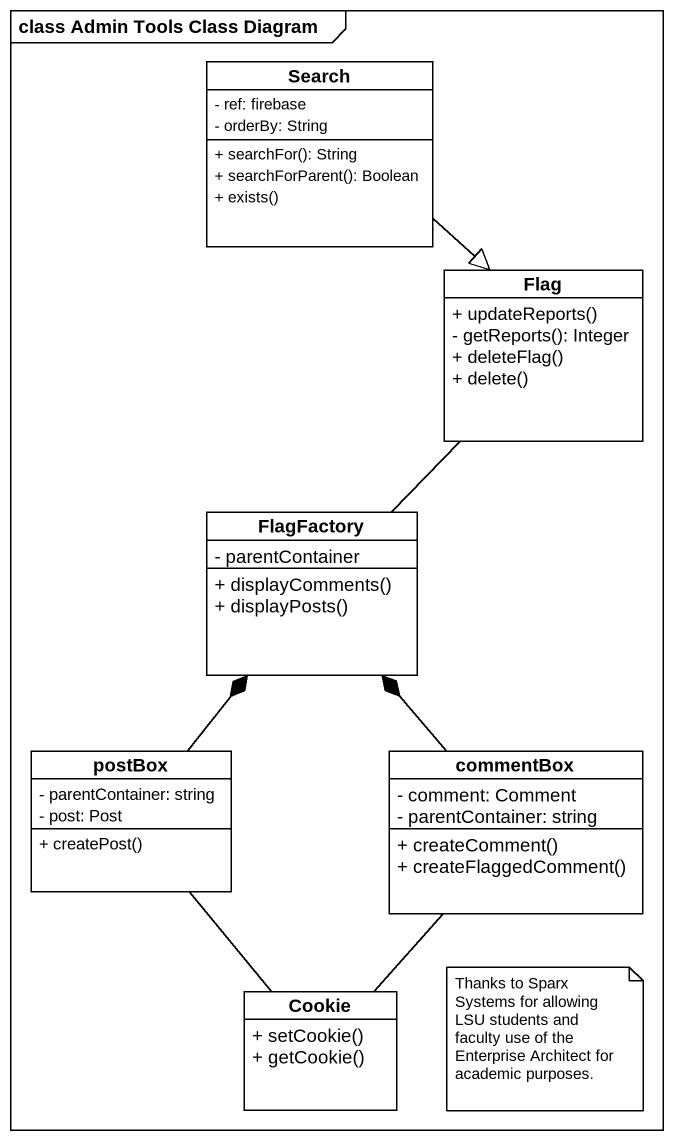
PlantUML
@startuml
mainframe class Admin Tools Class Diagram
hide circle
hide empty members
skinparam classAttributeIconSize 0
class Search {
  - ref: firebase
  - orderBy: String
  + searchFor(): String
  + searchForParent(): Boolean
  + exists()
}
class Flag {
  + updateReports()
  - getReports(): Integer
  + deleteFlag()
  + delete()
}
class FlagFactory {
  - parentContainer
  + displayComments()
  + displayPosts()
}
class postBox {
  - parentContainer: string
  - post: Post
  + createPost()
}
class commentBox {
  - comment: Comment
  - parentContainer: string
  + createComment()
  + createFlaggedComment()
}
class Cookie {
  + setCookie()
  + getCookie()
}
Search --|> Flag
FlagFactory -up- Flag
postBox -up-* FlagFactory
postBox -- Cookie
commentBox -up-* FlagFactory
commentBox -- Cookie
note as N1
  Thanks to Sparx Systems for allowing LSU students and faculty use of the Enterprise Architect for academic purposes.
end note
@enduml
